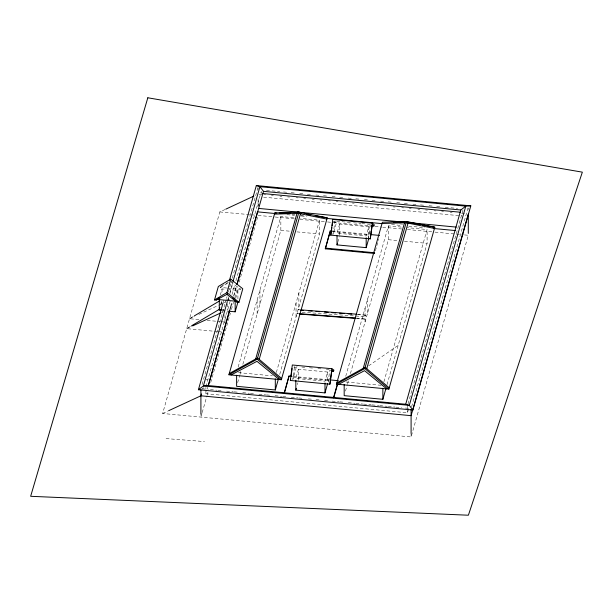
<?xml version="1.0" encoding="UTF-8"?>
<svg xmlns="http://www.w3.org/2000/svg" width="613" height="613" viewBox="0 0 613 613"><rect width="100%" height="100%" fill="white"/><g stroke="black" fill="none" stroke-linecap="round" stroke-linejoin="round"><path stroke-width="0.46" stroke-dasharray="3.06 2.3" d="M333.204 234.097L334.89 221.431L336.506 222.458L333.204 234.097L331.058 233.89M464.501 234.917L468.301 235.277L411.093 436.962L162.644 413.476L219.814 211.937L224.917 209.562M226.687 288.026L220.274 287.413L220.481 286.685M220.297 295.083L222.044 288.922L225.783 289.275M220.803 303.956L221.569 301.251M220.795 305.036L221.799 301.512M222.994 303.083L224.036 299.412M202.098 384.512L226.251 299.366M226.511 298.447L227.032 296.6M228.343 291.995L230.955 282.785M232.258 278.179L258.119 187.011M227.837 299.765L228.618 297.006M229.921 292.409L232.787 282.294M202.719 389.416L203.24 387.592M227.783 301.052L228.825 297.389M229.86 293.734L232.971 282.769M205.899 386.627L230.726 299.121M232.028 294.531L234.886 284.432M235.928 280.762L261.184 191.731M257.989 206.558L258.977 203.056M408.549 409.116L407.507 412.787L205.899 393.73L206.941 390.052M207.202 389.132L207.723 387.301M233.783 295.443L236.388 286.256M233.722 296.301L236.595 286.171M201.945 413.446L200.911 417.093L200.911 415.239M202.206 412.534L206.865 396.113M207.117 395.201L208.673 389.73M210.742 382.435L230.381 313.205M231.415 309.55L233.492 302.232M234.787 297.665L237.898 286.7M239.193 282.126L257.858 216.32M235.668 298.339L237.921 290.424L229.515 289.627M227.599 288.11L240.434 289.321L240.641 288.593M238.173 366.965L280.846 216.512L294.064 217.761M237.652 382.635L239.737 375.309M239.989 374.397L241.032 370.735M242.848 364.321L280.846 230.358L280.846 216.512M276.348 372.459L319.542 220.174L300.669 218.389M279.712 374.42L319.542 234.013L319.542 220.174M336.506 222.458L334.361 222.251L334.713 221.017L352.605 222.711M296.225 367.493L292.845 379.424L294.462 366.965L296.225 367.493L294.079 367.287L294.347 366.344L297.175 366.612M298.424 369.271L295.818 378.436L324.99 381.194L327.587 372.03L298.424 369.271L298.424 380.979M339.617 224.021L337.02 233.185L366.191 235.944L368.788 226.779L339.617 224.021L339.617 235.737M297.382 384.65L297.903 382.811M337.801 242.15L339.357 236.649M370.206 231.3L368.382 237.721L370.145 224.764L371.769 225.791M329.373 378.282L328.101 382.757L329.725 370.298L331.871 370.505M375.417 250.74L378.788 238.878M345.74 376.282L388.404 225.868L402.565 227.201M345.479 391.048L347.31 384.604M347.571 383.677L348.353 380.918M350.444 373.547L388.404 239.706L388.404 225.868M383.907 381.799L427.1 229.523L407.285 227.645M387.018 384.665L427.1 243.361L427.1 229.523M408.028 403.852L463.053 209.876M411.622 406.733L468.301 206.887L468.301 209.546M368.666 365.831L398.182 345.303M198.857 319.611L189.524 318.722L193.593 316.316M217.5 331.564L186.704 328.652L190.773 326.246M221.27 286.24L228.373 282.248M220.274 287.413L228.166 282.976M189.524 318.722L194.627 316.369M198.873 314.408L218.435 305.366M219.285 304.975L226.082 301.834M186.704 328.652L191.808 326.3M221.569 312.546L223.27 311.764M162.644 413.476L167.747 411.116M299.872 309.81L297.979 309.665L299.872 310.163M357.509 314.247L366.957 315.335L357.509 314.607M302.186 312.209L366.436 316.806M298.784 313.649L296.891 313.504L298.784 314.002M356.421 318.086L365.869 319.174L356.421 318.446M166.077 438.594L204.504 441.559M219.814 211.937L250.64 214.726M251.575 214.811L255.314 215.155M266.456 190.344L271.214 190.796M272.164 190.888L279.773 191.601M283.574 191.961L287.382 192.321M291.183 192.681L295.941 193.133M299.742 193.493L303.55 193.854M307.351 194.214L312.109 194.658M315.91 195.018L319.71 195.378M323.518 195.739L328.269 196.191M332.077 196.551L335.878 196.911M339.686 197.271L344.437 197.715M348.245 198.076L352.046 198.436M355.846 198.796L360.605 199.248M364.406 199.608L368.214 199.968M372.014 200.328L376.773 200.773M380.573 201.133L384.382 201.493M388.182 201.853L392.941 202.305M396.741 202.665L400.55 203.026M404.35 203.386L409.101 203.83M412.909 204.19L416.71 204.55M420.518 204.911L425.269 205.363M429.077 205.723L432.878 206.083M436.686 206.443L441.437 206.887M445.245 207.248L449.996 207.7M450.946 207.792L457.605 208.42M259.069 194.198L262.87 194.559M263.82 194.65L265.728 194.834M271.429 195.371L273.337 195.547M279.988 196.183L281.896 196.359M287.597 196.903L289.505 197.079M296.156 197.708L298.064 197.892M303.764 198.428L305.672 198.604M312.324 199.24L314.231 199.417M319.932 199.953L321.84 200.137M328.499 200.765L330.399 200.949M336.1 201.485L338.008 201.662M344.667 202.298L346.567 202.474M352.276 203.01L354.176 203.194M360.835 203.822L362.735 204.006M377.003 205.355L378.903 205.531M393.171 206.88L395.071 207.064M401.73 207.692L403.63 207.868M409.338 208.412L411.239 208.589M417.897 209.217L419.798 209.401M425.506 209.937L427.407 210.121M434.065 210.749L435.966 210.926M441.674 211.47L443.574 211.646M450.233 212.274L452.133 212.458M461.643 213.355L464.501 213.623M263.605 197.171L461.405 215.876M399.63 223.875L403.408 224.228M292.163 214.535L295.014 214.803M300.707 215.339L303.558 215.607M286.968 214.642L294.577 215.362M301.236 215.991L306.937 216.527M391.577 224.527L402.036 225.523M408.695 226.151L424.863 227.676M353.548 222.795L361.08 223.507M362.022 223.599L370.497 224.396M258.119 215.408L274.287 216.933M275.237 217.025L294.255 218.826M299.964 219.362L326.591 221.883M327.541 221.967L371.294 226.105M375.095 226.465L381.753 227.094M382.704 227.185L401.73 228.986M407.43 229.523L434.065 232.043M435.015 232.128L463.543 234.825M332.131 230.94L369.126 234.442M332.131 231.653L369.126 235.154M388.404 239.706L397.845 240.595M404.45 241.223L427.1 243.361M280.846 230.358L290.286 231.247M296.891 231.875L319.542 234.013M227.707 299.397L229.569 299.573M221.17 309.55L224.021 309.826M222.098 310.576L227.707 311.105M207.255 320.4L216.588 321.281M217.523 321.373L220.32 321.633M221.255 321.725L224.986 322.078M218.435 331.656L222.167 332.008M301.887 367.057L304.707 367.325M309.419 367.769L313.182 368.122M317.894 368.566L321.656 368.926M326.369 369.371L329.189 369.639M292.83 376.382L329.825 379.884M346.061 381.991L381.922 385.378M292.83 377.095L329.825 380.589M238.503 372.635L272.478 375.853M206.098 379.723L207.815 379.891M201.861 388.788L206.619 389.24M210.42 389.6L217.079 390.228M218.029 390.32L222.787 390.772M226.588 391.132L233.246 391.761M234.197 391.845L238.955 392.297M242.756 392.657L249.414 393.285M250.365 393.377L255.123 393.83M258.924 394.19L265.582 394.818M266.532 394.902L271.291 395.354M275.091 395.714L281.75 396.343M282.7 396.435L287.459 396.887M291.259 397.247L297.918 397.875M298.868 397.96L303.627 398.412M308.377 398.864L312.186 399.224M315.986 399.584L319.794 399.944M324.545 400.389L328.353 400.749M332.154 401.109L338.813 401.737M339.763 401.829L344.521 402.281M348.322 402.641L354.981 403.27M355.931 403.362L362.589 403.99M363.54 404.074L371.149 404.795M372.099 404.886L378.757 405.515M379.708 405.607L387.316 406.327M388.267 406.419L394.925 407.047M395.875 407.132L401.584 407.676M405.392 408.036L409.193 408.396M332.744 221.224L334.361 222.251M230.741 280.915L233.568 283.106M230.534 281.643L240.434 289.321M411.093 433.261L411.093 436.962M407.507 405.691L407.507 408.35M407.507 409.239L407.507 412.787M368.788 226.779L368.788 237.591M367.67 298.975L367.67 312.822M365.072 308.14L365.072 321.978M327.587 372.03L327.587 381.937M298.876 293.029L298.876 306.875M296.048 302.983L296.048 316.821M261.705 191.67L261.705 193.447M259.958 290.164L259.958 304.002M258.119 187.9L258.119 189.678M258.119 198.742L258.119 206.144M257.138 300.109L257.138 313.956M237.921 290.424L237.921 299.428M227.783 303.826L227.783 310.308M224.971 314.684L224.971 323.013M222.044 288.922L222.044 294.324M205.899 387.516L205.899 389.293M205.899 390.182L205.899 393.73"/><path stroke-width="0.92" d="M333.549 371.317L331.871 370.505L329.894 384.198L290.347 380.458L292.317 364.988L331.871 368.727L333.901 370.083L333.549 371.317L331.403 371.118M329.894 384.198L331.871 368.727M291.045 376.551L292.087 368.543M373.915 225.99L372.29 224.963L370.26 238.871L330.706 235.131L332.744 219.446L372.29 223.186L374.259 224.756L373.915 225.99L371.769 225.791M370.26 238.871L372.29 223.186M331.901 227.561L330.706 235.131M332.139 225.753L332.499 223.032M214.512 299.949L218.335 286.486L230.741 279.137L242.786 288.792L238.963 302.255L236.817 302.056L226.925 294.378L216.151 300.102L214.512 299.949L226.925 292.6L230.741 279.137M216.151 300.102L216.358 299.366M191.593 325.764L219.262 309.373L219.776 307.565M229.5 280.133L256.326 185.57L470.799 205.853L412.886 410.013L198.413 389.738L222.994 303.083M226.925 294.378L227.132 293.642M227.316 301.604L203.409 385.891L198.413 389.738M233.047 281.375L259.912 186.681L465.803 206.144L470.799 205.853M168.598 410.725L200.911 395.799L201.432 393.975M208.244 385.462L229.354 311.059M236.909 284.417L257.491 211.853L274.609 213.47M412.886 410.013L409.3 405.354L203.409 385.891L208.397 385.592L231.637 303.665M237.124 284.332L263.498 191.34L259.912 186.681L256.326 185.57M236.817 302.056L237.024 301.32M228.634 311.197L235.17 311.818L237.921 302.132M228.91 374.781L274.831 212.895L298.929 212.152L327.242 217.853L281.329 379.738L228.91 374.781L257.222 359.187L298.929 212.152M255.675 358.996L296.96 213.439M259.199 359.325L300.485 213.776M236.618 375.225L236.618 386.305L275.306 389.96L278.417 378.987M284.118 393.362L289.029 376.022L291.88 376.298M374.643 253.476L325.311 248.809L330.231 230.764L330.231 231.476M284.378 393.155L289.029 376.022M325.311 248.809L329.97 232.388M290.347 380.458L290.7 379.217M327.587 383.738L324.99 392.902L295.818 390.144L296.34 388.313M368.788 238.495L366.191 247.652L337.02 244.894L337.541 243.062M336.468 384.136L382.389 222.243L406.488 221.508L434.809 227.201L388.887 389.086L336.468 384.136L364.789 368.536L406.488 221.508M333.702 397.109L337.326 384.336M333.702 397.822L337.587 384.136M363.233 368.344L404.519 222.795M366.758 368.681L408.043 223.124M344.177 384.581L344.177 395.653L382.864 399.308L385.983 388.328M405.714 404.251L460.815 209.991L465.803 206.144L409.3 405.354L405.714 404.251L208.397 385.592M194.405 315.833L219.638 300.891M229.262 373.547L257.575 357.946L281.681 378.505M336.821 382.895L365.133 367.294L389.24 387.853M218.013 298.493L219.676 297.611M231.055 374.987L256.977 361.318L279.183 379.539M338.614 384.336L364.536 370.666L386.742 388.887M225.768 209.163L253.859 196.091M192.658 325.901L220.718 312.944M297.313 211.845L298.929 211.799M274.478 214.129L298.577 213.393L326.898 219.086M382.037 223.484L406.135 222.741L434.456 228.434M279.727 213.025L290.746 212.734M393.784 222.213L403.959 221.952M300.814 309.879L356.567 314.178M300.814 310.239L303.65 310.454M308.377 310.822L312.155 311.113M315.933 311.404L319.71 311.695M324.438 312.055L328.216 312.346M332.001 312.638L335.778 312.929M339.556 313.22L344.284 313.588M348.061 313.879L351.839 314.17M299.726 313.726L355.471 318.017M299.726 314.078L355.471 318.369M263.498 191.34L460.815 209.991M262.655 193.532L460.455 212.236M258.441 208.397L403.936 222.151M409.645 222.688L456.241 227.094M434.809 227.201L422.48 224.986M274.831 212.895L276.256 213.025M327.242 217.853L315.358 215.776M326.913 218.42L382.068 223.63M433.422 228.488L455.29 230.557M371.026 234.618L379.562 235.43M325.311 248.096L374.643 252.763M217.301 299.458L236.089 301.236M219.262 309.373L221.17 309.55M221.17 310.492L219.301 310.316L219.301 299.504M329.825 379.884L338.361 380.688M200.911 395.799L411.093 415.668L468.301 213.983L468.301 233.423M406.741 221.883L411.369 222.795M413.216 223.163L420.625 224.626M299.918 212.696L301.734 213.056M306.278 213.968L310.822 214.872M232.787 298.033L234.197 299.129M226.925 292.6L238.963 302.255M364.789 368.536L388.887 389.086M257.222 359.187L281.329 379.738M411.093 409.461L411.093 433.261M382.864 388.236L382.864 399.308M366.191 237.744L366.191 247.652M337.02 235.89L337.02 244.894M324.99 382.995L324.99 392.902M295.818 380.236L295.818 390.144M275.306 378.888L275.306 389.96M235.17 301.006L235.17 311.818M200.911 389.592L200.911 414.319M147.825 97.781L30.65 496.3L468.386 515.219L582.35 172.153L147.825 97.781"/></g></svg>
